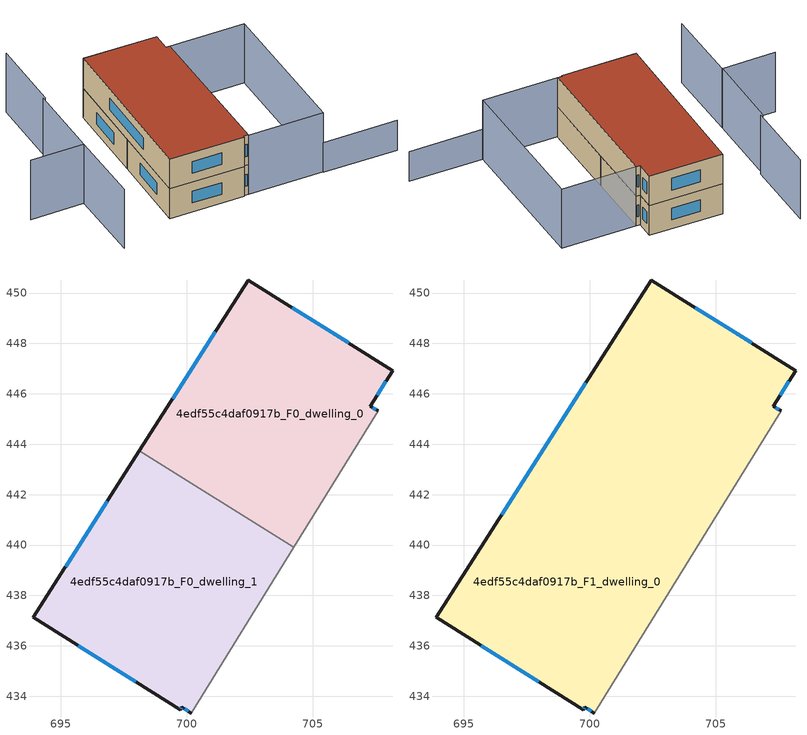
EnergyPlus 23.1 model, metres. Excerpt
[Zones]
4edf55c4daf0917b_F0_dwelling_0
 floor ground (EU_floor_Construction): 708.18,446.92 707.29,445.51 707.6,445.32 704.25,439.91 698.13,443.75 702.44,450.52 z0
 wall outside (EU_wall_Construction): 707.6,445.32 707.29,445.51 708.18,446.92 702.44,450.52 698.13,443.75 z0:3
 wall adiabatic (EU_wall_Construction): 704.25,439.91 707.6,445.32 z0:3
 wall to 4edf55c4daf0917b_F0_dwelling_1 (EU_wall_Construction): 698.13,443.75 704.25,439.91 z0:3
 window (EU_Window_Construction): 707.51,445.38 707.39,445.45 / 701.13,448.46 699.44,445.81 / 706.43,448.02 704.19,449.42 / 707.56,445.94 707.91,446.49 z0.91:2.09
4edf55c4daf0917b_F0_dwelling_1
 floor ground (EU_floor_Construction): 704.25,439.91 700.18,433.34 699.81,433.57 699.75,433.47 693.91,437.13 698.13,443.75 z0
 wall outside (EU_wall_Construction): 698.13,443.75 693.91,437.13 699.75,433.47 699.81,433.57 700.18,433.34 z0:3
 wall adiabatic (EU_wall_Construction): 700.18,433.34 704.25,439.91 z0:3
 window (EU_Window_Construction): 699.92,433.5 700.07,433.41 / 699.77,433.5 699.79,433.54 / 695.69,436.01 697.97,434.58 / 696.84,441.73 695.19,439.14 z0.91:2.09
4edf55c4daf0917b_F1_dwelling_0
 floor to 4edf55c4daf0917b_F0_dwelling_0 (EU_floor_Construction): 708.18,446.92 707.29,445.51 707.6,445.32 704.25,439.91 698.13,443.75 702.44,450.52 z3
 floor to 4edf55c4daf0917b_F0_dwelling_1 (EU_floor_Construction): 704.25,439.91 700.18,433.34 699.81,433.57 699.75,433.47 693.91,437.13 698.13,443.75 z3
 wall outside (EU_wall_Construction): 707.6,445.32 707.29,445.51 708.18,446.92 702.44,450.52 693.91,437.13 699.75,433.47 699.81,433.57 700.18,433.34 z3:6
 wall adiabatic (EU_wall_Construction): 700.18,433.34 707.6,445.32 z3:6
 window (EU_Window_Construction): 707.56,445.94 707.91,446.49 / 707.51,445.38 707.39,445.45 / 699.92,433.5 700.07,433.41 / 699.77,433.5 699.79,433.54 / 695.69,436.01 697.97,434.58 / 699.84,446.44 696.51,441.2 / 706.43,448.02 704.19,449.42 z3.91:5.09
 roof outside (EU_roof_Construction): 700.18,433.34 707.6,445.32 707.29,445.51 708.18,446.92 702.44,450.52 693.91,437.13 699.75,433.47 699.81,433.57 z6
shading: 711.79,426.06 706.01,429.64 z0:3; 687.92,446.86 692.12,444.29 / 692.12,444.29 688.38,438.18 / 695.95,450.49 692.1,444.27 / 699.8,456.35 696.11,450.39 / 700.15,433.3 707.6,445.32 / 707.6,445.32 713.47,441.68 / 713.47,441.68 706.02,429.67 / 706.02,429.67 700.15,433.3 z0:6
[Building]
EU S2 Campaign: North Axis=0; Terrain=City; Solar Distribution=FullExterior
[Site:Location]
Montreal-Trudeau.Intl.AP: Latitude=45.4667; Longitude=-73.75; Time Zone=-5; Elevation=36
[SizingPeriod:WeatherFileDays]
AnnualSizingPeriod: Begin Month=1; Begin Day of Month=1; End Month=12; End Day of Month=31; Day of Week for Start Day=Monday; Use Weather File Daylight Saving Period=No; Use Weather File Rain and Snow Indicators=No
[MATERIAL]
EU_InternalMass_Material: Roughness=MediumRough; Thickness=0.1; Conductivity=1; Density=1800; Specific Heat=900; Thermal Absorptance=0.9; Solar Absorptance=0.7; Visible Absorptance=0.7
[MATERIAL:NOMASS] Roughness=MediumRough; Thermal Absorptance=0.9; Solar Absorptance=0.7; Visible Absorptance=0.7
Name | Thermal Resistance
EU_wall_NoMass | 2.85309
EU_roof_NoMass | 5.52444
EU_floor_NoMass | 1.91146
[WINDOWMATERIAL:SIMPLEGLAZINGSYSTEM]
EU_Window_SimpleGlazing: UFactor=2.833; Solar Heat Gain Coefficient=0.7; Visible Transmittance=0.7
[CONSTRUCTION]
EU_wall_Construction: EU_wall_NoMass
EU_roof_Construction: EU_roof_NoMass
EU_floor_Construction: EU_floor_NoMass
EU_Window_Construction: EU_Window_SimpleGlazing
EU_InternalMass_Construction: EU_InternalMass_Material
[ZONE] Type=1; Multiplier=1; Ceiling Height=autocalculate; Floor Area=autocalculate; Part of Total Floor Area=Yes
Name | Volume
4edf55c4daf0917b_F0_dwelling_0 | 171.009
4edf55c4daf0917b_F1_dwelling_0 | 342.056
4edf55c4daf0917b_F0_dwelling_1 | 171.048
[INTERNALMASS] Construction=EU_InternalMass_Construction
Name | Zone or ZoneList | Surface Area
4edf55c4daf0917b_F0_dwelling_0_EU_InternalMass | 4edf55c4daf0917b_F0_dwelling_0 | 57.0031
4edf55c4daf0917b_F0_dwelling_1_EU_InternalMass | 4edf55c4daf0917b_F0_dwelling_1 | 57.0162
4edf55c4daf0917b_F1_dwelling_0_EU_InternalMass | 4edf55c4daf0917b_F1_dwelling_0 | 114.019
[OTHEREQUIPMENT] Fuel Type=Electricity; Design Level Calculation Method=Watts/Area; Power per Zone Floor Area=1; Fraction Latent=0; Fraction Radiant=0; Fraction Lost=0; Carbon Dioxide Generation Rate=0; EndUse Subcategory=EU_Step8_InternalGains
Name | Zone or ZoneList or Space or SpaceList | Schedule
EU_Step8_InternalGain_4edf55c4daf0917b_F0_dwelling_0_f000 | 4edf55c4daf0917b_F0_dwelling_0 | EU_Step8_GainSchedule_4edf55c4daf0917b_F0_dwelling_0_f000
EU_Step8_InternalGain_4edf55c4daf0917b_F0_dwelling_1_f000 | 4edf55c4daf0917b_F0_dwelling_1 | EU_Step8_GainSchedule_4edf55c4daf0917b_F0_dwelling_1_f000
EU_Step8_InternalGain_4edf55c4daf0917b_F1_dwelling_0_f000 | 4edf55c4daf0917b_F1_dwelling_0 | EU_Step8_GainSchedule_4edf55c4daf0917b_F1_dwelling_0_f000
[ZONEVENTILATION:DESIGNFLOWRATE] Schedule=EU_AlwaysOn; Design Flow Rate Calculation Method=AirChanges/Hour; Air Changes per Hour=0.624851; Ventilation Type=Natural; Fan Pressure Rise=0; Fan Total Efficiency=1; Constant Term Coefficient=1; Temperature Term Coefficient=0; Velocity Term Coefficient=0; Velocity Squared Term Coefficient=0; Minimum Indoor Temperature=-100; Maximum Indoor Temperature=100; Delta Temperature=-100; Minimum Outdoor Temperature=-100; Maximum Outdoor Temperature=100; Maximum Wind Speed=40
Name | Zone or ZoneList or Space or SpaceList
EU_ConstantAir_4edf55c4daf0917b_F0_dwelling_0 | 4edf55c4daf0917b_F0_dwelling_0
EU_ConstantAir_4edf55c4daf0917b_F0_dwelling_1 | 4edf55c4daf0917b_F0_dwelling_1
EU_ConstantAir_4edf55c4daf0917b_F1_dwelling_0 | 4edf55c4daf0917b_F1_dwelling_0
[HVACTEMPLATE:THERMOSTAT] Constant Heating Setpoint=20; Constant Cooling Setpoint=50
EU_HeatOnly_4edf55c4daf0917b_F0_dwelling_0; EU_HeatOnly_4edf55c4daf0917b_F0_dwelling_1; EU_HeatOnly_4edf55c4daf0917b_F1_dwelling_0
[HVACTEMPLATE:ZONE:IDEALLOADSAIRSYSTEM] System Availability Schedule=EU_AlwaysOn; Maximum Heating Supply Air Temperature=50; Minimum Cooling Supply Air Temperature=13; Maximum Heating Supply Air Humidity Ratio=0.0156; Minimum Cooling Supply Air Humidity Ratio=0.0077; Heating Limit=NoLimit; Cooling Limit=NoLimit; Heating Availability Schedule=EU_AlwaysOn; Cooling Availability Schedule=EU_CoolingOff; Dehumidification Control Type=ConstantSensibleHeatRatio; Cooling Sensible Heat Ratio=0.7; Dehumidification Setpoint=60; Humidification Control Type=None; Humidification Setpoint=30; Outdoor Air Method=None; Outdoor Air Flow Rate per Person=0.00944; Outdoor Air Flow Rate per Zone Floor Area=0; Outdoor Air Flow Rate per Zone=0; Demand Controlled Ventilation Type=None; Outdoor Air Economizer Type=NoEconomizer; Heat Recovery Type=None; Sensible Heat Recovery Effectiveness=0.7; Latent Heat Recovery Effectiveness=0.65
Name | Template Thermostat
4edf55c4daf0917b_F0_dwelling_0 | EU_HeatOnly_4edf55c4daf0917b_F0_dwelling_0
4edf55c4daf0917b_F0_dwelling_1 | EU_HeatOnly_4edf55c4daf0917b_F0_dwelling_1
4edf55c4daf0917b_F1_dwelling_0 | EU_HeatOnly_4edf55c4daf0917b_F1_dwelling_0
[SIZING:ZONE] Zone Cooling Design Supply Air Temperature Input Method=SupplyAirTemperature; Zone Cooling Design Supply Air Temperature=13; Zone Heating Design Supply Air Temperature Input Method=SupplyAirTemperature; Zone Heating Design Supply Air Temperature=50; Zone Cooling Design Supply Air Humidity Ratio=0.008; Zone Heating Design Supply Air Humidity Ratio=0.008; Cooling Design Air Flow Method=DesignDay; Cooling Design Air Flow Rate=0; Cooling Minimum Air Flow per Zone Floor Area=0.000762; Cooling Minimum Air Flow=0; Cooling Minimum Air Flow Fraction=0.2; Heating Design Air Flow Method=DesignDay; Heating Design Air Flow Rate=0; Heating Maximum Air Flow per Zone Floor Area=0.002032; Heating Maximum Air Flow=0.141576; Heating Maximum Air Flow Fraction=0.3; Account for Dedicated Outdoor Air System=No; Dedicated Outdoor Air System Control Strategy=NeutralSupplyAir; Dedicated Outdoor Air Low Setpoint Temperature for Design=autosize; Dedicated Outdoor Air High Setpoint Temperature for Design=autosize; Zone Load Sizing Method=Sensible Load Only No Latent Load; Zone Latent Cooling Design Supply Air Humidity Ratio Input Method=HumidityRatioDifference; Zone Cooling Design Supply Air Humidity Ratio Difference=0.005; Zone Latent Heating Design Supply Air Humidity Ratio Input Method=HumidityRatioDifference; Zone Humidification Design Supply Air Humidity Ratio Difference=0.005
4edf55c4daf0917b_F0_dwelling_0; 4edf55c4daf0917b_F0_dwelling_1; 4edf55c4daf0917b_F1_dwelling_0
[SCHEDULE:CONSTANT]
Name | Hourly Value
EU_AlwaysOn | 1
EU_CoolingOff | 0
[SCHEDULE:FILE] Column Number=1; Rows to Skip at Top=0; Number of Hours of Data=8760; Column Separator=Comma; Interpolate to Timestep=No; Minutes per Item=60; Adjust Schedule for Daylight Savings=Yes
Name | File
EU_Step8_GainSchedule_4edf55c4daf0917b_F0_dwelling_0_f000 | ../../schedules/4edf55c4daf0917b/4edf55c4daf0917b_F0_dwelling_0_f000_gain.csv
EU_Step8_GainSchedule_4edf55c4daf0917b_F0_dwelling_1_f000 | ../../schedules/4edf55c4daf0917b/4edf55c4daf0917b_F0_dwelling_1_f000_gain.csv
EU_Step8_GainSchedule_4edf55c4daf0917b_F1_dwelling_0_f000 | ../../schedules/4edf55c4daf0917b/4edf55c4daf0917b_F1_dwelling_0_f000_gain.csv
